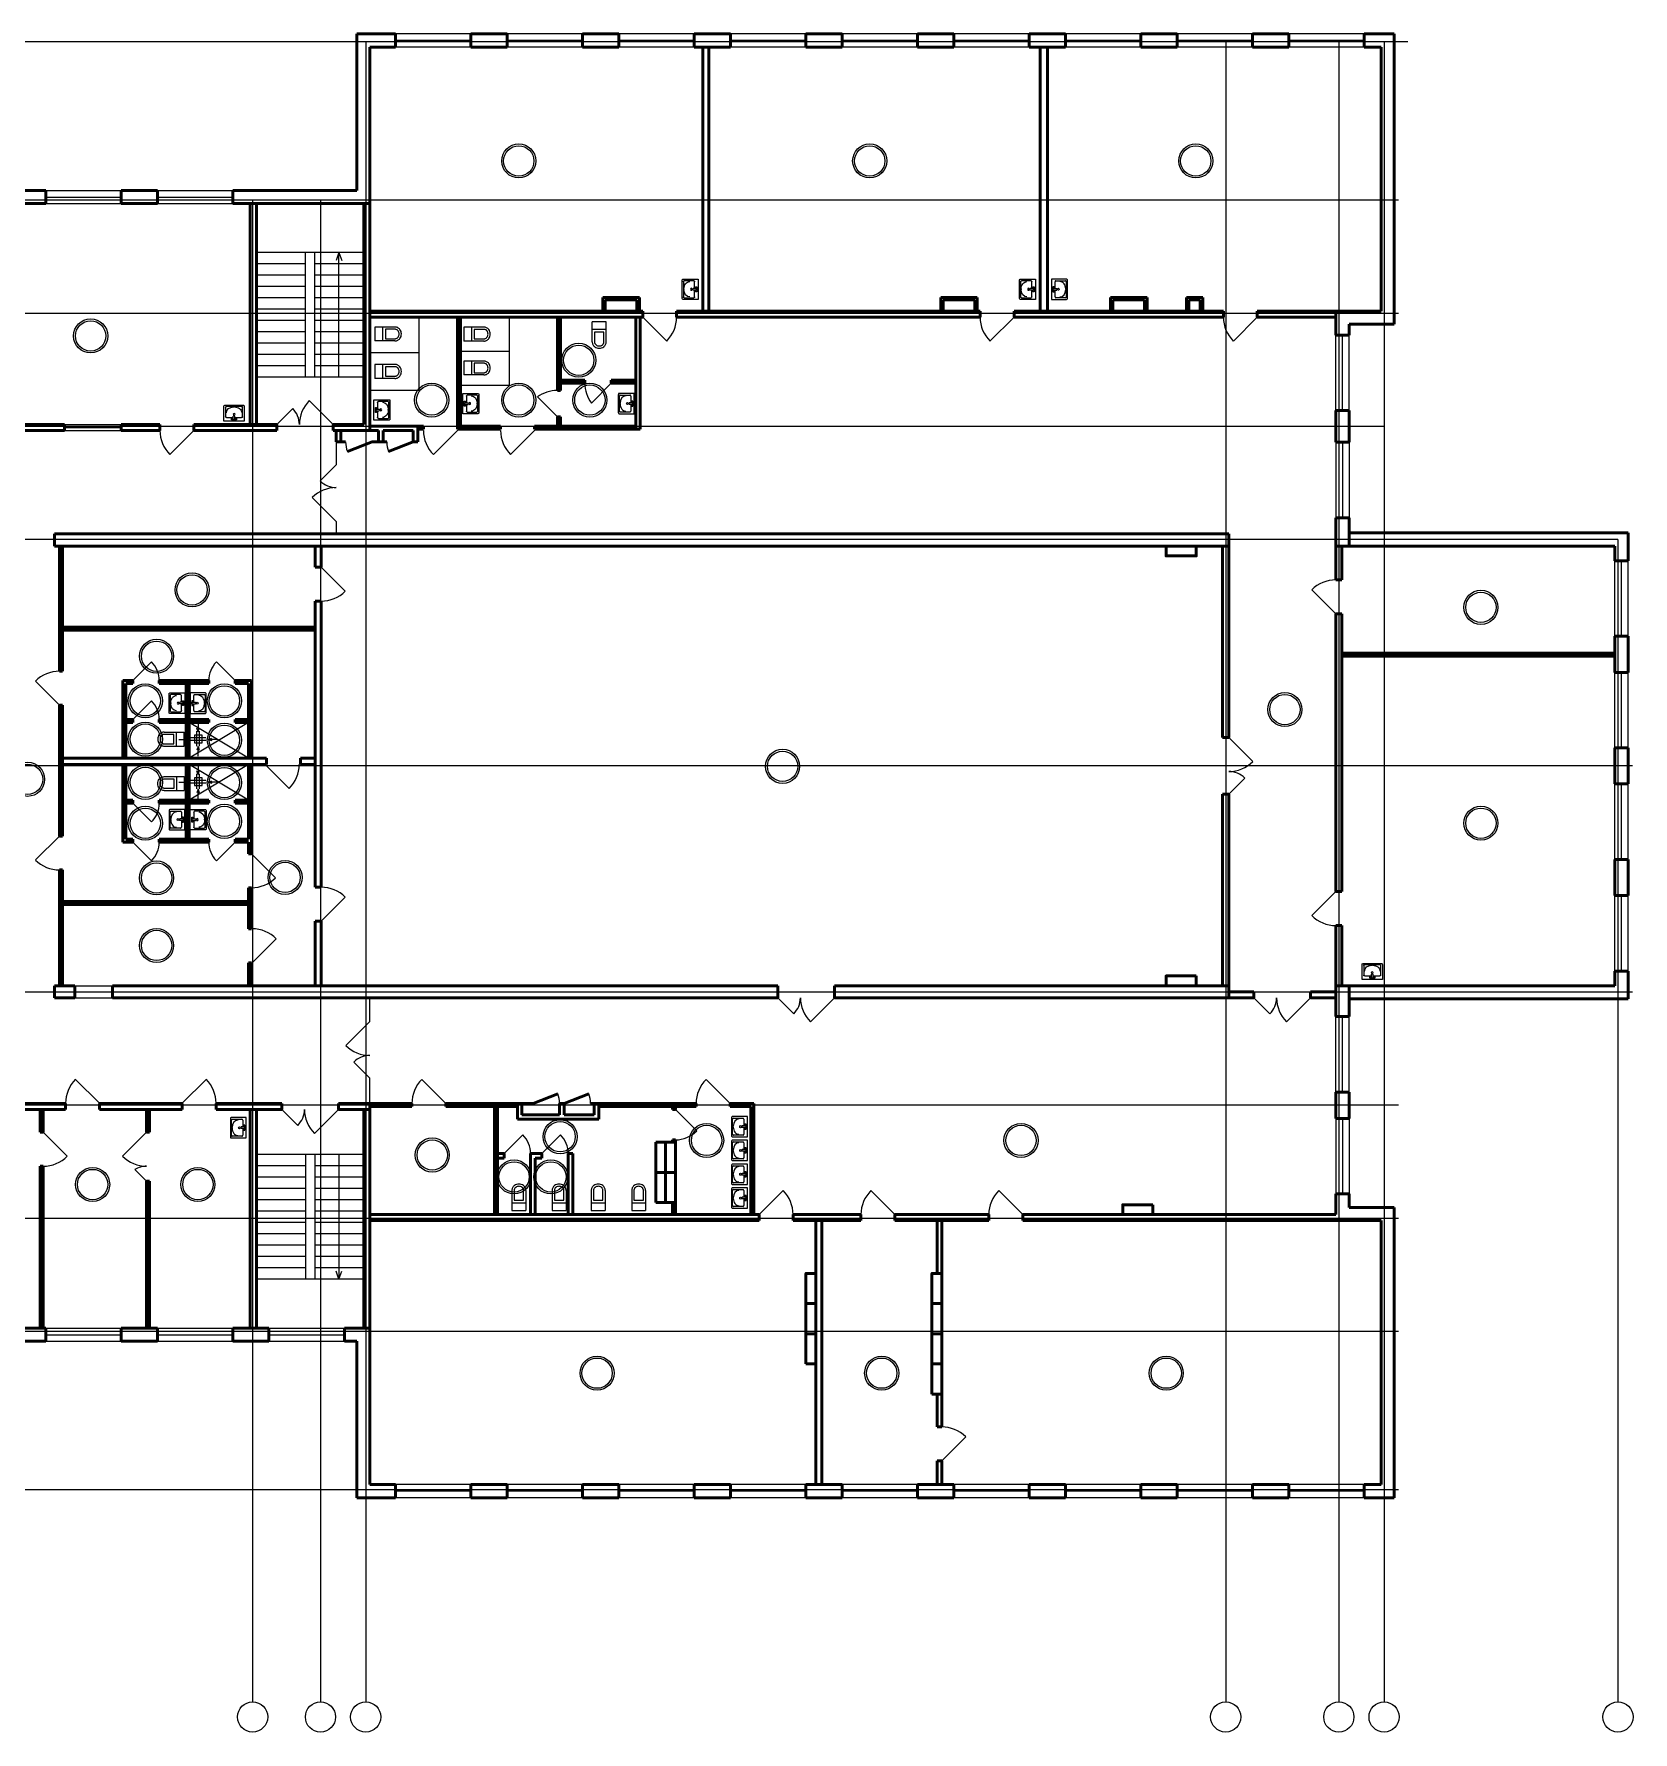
# Model space of a CAD drawing. Header units: metres. Extents: x 0 to 126, y 0 to 57.
# Drawn here: x 54.82 to 97.22, y 9.16 to 54.19 of the extents above; entities that cross this region are included whole.
import ezdxf

# ---------------------------------------------------------------- set-up
doc = ezdxf.new("R2010")
doc.units = ezdxf.units.M
doc.linetypes.add('ACAD_ISO04W100', pattern=[30, 24, -3, 0, -3])
for name, color, linetype in [('SANTEH', 7, 'Continuous'), ('Окна', 127, 'Continuous'), ('Оси', 30, 'Continuous'), ('Осн надпись', 7, 'Continuous'), ('размеры оси', 163, 'Continuous'), ('Сантехника', 7, 'Continuous')]:
    doc.layers.add(name, color=color, linetype=linetype)
doc.layers.add('Двери', color=250, linetype='Continuous', lineweight=5)
doc.layers.add('Стены', color=7, linetype='Continuous', lineweight=50)

# ---------------------------------------------------------------- blocks, each defined once
blk = doc.blocks.new('WC With Cistern_103')
at = {"layer": 'SANTEH', "linetype": 'Continuous'}
for p, q in [((0, 170), (0, 700)), ((370, 700), (0, 700)), ((370, 500), (0, 500)), ((370, 170), (370, 700)), ((60, 425), (60, 170)), ((310, 425), (60, 425)), ((310, 170), (310, 425))]:
    blk.add_line(p, q, dxfattribs=at)
for points in [[(0, 170), (1, 151), (4, 133), (10, 115), (17, 97), (27, 81), (38, 66), (51, 52), (65, 40)], [(60, 170), (61, 158), (63, 146), (66, 135), (71, 124), (77, 114), (84, 104), (92, 96), (101, 88)], [(65, 40), (92, 23), (122, 10), (153, 3), (185, 0), (217, 3), (248, 10), (278, 23), (305, 40)], [(101, 88), (120, 76), (141, 67), (163, 62), (185, 60), (207, 62), (229, 67), (250, 76), (269, 88)], [(269, 88), (278, 96), (286, 104), (293, 114), (299, 124), (304, 135), (307, 146), (309, 158), (310, 170)], [(305, 40), (319, 52), (332, 66), (343, 81), (353, 97), (360, 115), (366, 133), (369, 151), (370, 170)]]:
    blk.add_lwpolyline(points, dxfattribs=at)
blk = doc.blocks.new('Rac7')
at = {"color": 0}
for p, q in [((-39501, -24232), (-39501, -23830)), ((-39474, -23808), (-38988, -23808)), ((-39457, -23859), (-39457, -24115)), ((-39032, -23838), (-39430, -23838)), ((-39221, -23855), (-39241, -23855)), ((-39005, -24115), (-39005, -23859)), ((-39005, -23859), (-39005, -23859)), ((-38961, -23830), (-38961, -24232)), ((-38961, -24232), (-39501, -24232)), ((-39430, -24136), (-39253, -24136)), ((-39297, -24164), (-39253, -24164)), ((-39297, -24194), (-39297, -24164)), ((-39165, -24194), (-39297, -24194)), ((-39253, -24186), (-39253, -24094)), ((-39253, -24186), (-39209, -24186)), ((-39209, -24186), (-39209, -24094)), ((-39209, -24136), (-39032, -24136)), ((-39209, -24164), (-39165, -24164)), ((-39165, -24164), (-39165, -24194))]:
    blk.add_line(p, q, dxfattribs=at)
at = {"color": 0, "extrusion": (0, 0, -1)}
for centre, major_axis, start_param, end_param in [((-39474, -23830), (-27, 0), 0, 1.570796), ((-39430, -23859), (-27, 0), 0, 1.570796), ((-39241, -24007), (-194, 0), 0, 1.570796), ((-39221, -24007), (-194, 0), 1.570796, 3.141593), ((-39032, -23859), (-27, 0), 1.570796, 3.141593), ((-38988, -23830), (-27, 0), 1.570796, 3.141593), ((-39430, -24115), (-27, 0), -1.570796, 0), ((-39231, -24104), (-25.3, 0), 0.552816, 2.588777), ((-39032, -24115), (-27, 0), -3.141593, -1.570796)]:
    blk.add_ellipse(centre, major_axis=major_axis, ratio=0.785714, start_param=start_param, end_param=end_param, dxfattribs=at)
blk.add_ellipse((-39231, -24048), major_axis=(-27.9, 0), ratio=0.785714, dxfattribs=at)
blk = doc.blocks.new('*U22')
at = {"layer": 'размеры оси', "color": 7}
for p, q in [((-259, -5), (-361, 25)), ((-196, 42), (203, 42)), ((-39, -186), (-39, 212)), ((-6, 191), (-36, 293)), ((-6, 449), (-6, 191)), ((-6, 191), (24, 293)), ((31, -186), (31, 212)), ((259, -5), (361, 25)), ((-517, -5), (-259, -5)), ((-259, -5), (-361, -35)), ((-196, -29), (203, -29)), ((-6, -191), (-36, -293)), ((-6, -449), (-6, -191)), ((-6, -191), (24, -293)), ((517, -5), (259, -5)), ((259, -5), (361, -35))]:
    blk.add_line(p, q, dxfattribs=at)
blk.add_3dface([(-102, -94), (98, -94), (98, 106), (-102, 106)], dxfattribs=at)

msp = doc.modelspace()

# ---------------------------------------------------------------- linework, layer by layer
for p, q in [((63.567, 48.39), (60.717, 48.39)), ((62.017, 45.09), (62.017, 48.39)), ((62.267, 45.09), (62.267, 48.39)), ((62.907, 48.39), (62.83, 48.182)), ((62.907, 45.09), (62.907, 48.39)), ((62.907, 48.39), (62.985, 48.182)), ((62.017, 48.09), (60.717, 48.09)), ((62.017, 47.79), (60.717, 47.79)), ((63.567, 48.09), (62.267, 48.09)), ((63.567, 47.79), (62.267, 47.79)), ((62.017, 47.49), (60.717, 47.49)), ((63.567, 47.49), (62.267, 47.49)), ((62.017, 47.19), (60.717, 47.19)), ((62.017, 46.89), (60.717, 46.89)), ((63.567, 47.19), (62.267, 47.19)), ((63.567, 46.89), (62.267, 46.89)), ((62.017, 46.59), (60.717, 46.59)), ((63.567, 46.59), (62.267, 46.59)), ((62.017, 46.29), (60.717, 46.29)), ((62.017, 45.99), (60.717, 45.99)), ((63.567, 46.29), (62.267, 46.29)), ((63.567, 45.99), (62.267, 45.99)), ((62.017, 45.69), (60.717, 45.69)), ((63.567, 45.69), (62.267, 45.69)), ((62.017, 45.39), (60.717, 45.39)), ((63.567, 45.09), (60.717, 45.09)), ((63.567, 45.39), (62.267, 45.39)), ((55.632, 43.83), (57.132, 43.83)), ((55.632, 43.75), (57.132, 43.75)), ((55.632, 43.67), (57.132, 43.67)), ((60.507, 34.98), (58.933, 35.93)), ((60.507, 35.93), (58.933, 34.98)), ((60.507, 34.818), (58.933, 33.868)), ((60.507, 33.868), (58.933, 34.818)), ((55.902, 28.95), (56.902, 28.95)), ((96.737, 28.95), (89.337, 28.95)), ((55.902, 28.79), (56.902, 28.79)), ((55.902, 28.63), (56.902, 28.63)), ((68.757, 25.83), (68.877, 25.83)), ((63.567, 24.47), (60.717, 24.47)), ((62.017, 24.47), (62.017, 21.17)), ((62.267, 24.47), (62.267, 21.17)), ((62.907, 24.47), (62.907, 21.17)), ((62.017, 24.17), (60.717, 24.17)), ((62.017, 23.87), (60.717, 23.87)), ((63.567, 24.17), (62.267, 24.17)), ((63.567, 23.87), (62.267, 23.87)), ((62.017, 23.57), (60.717, 23.57)), ((63.567, 23.57), (62.267, 23.57)), ((62.017, 23.27), (60.717, 23.27)), ((62.017, 22.97), (60.717, 22.97)), ((63.567, 23.27), (62.267, 23.27)), ((63.567, 22.97), (62.267, 22.97)), ((62.017, 22.67), (60.717, 22.67)), ((63.567, 22.67), (62.267, 22.67)), ((62.017, 22.37), (60.717, 22.37)), ((62.017, 22.07), (60.717, 22.07)), ((63.567, 22.37), (62.267, 22.37)), ((63.567, 22.07), (62.267, 22.07)), ((62.017, 21.77), (60.717, 21.77)), ((63.567, 21.77), (62.267, 21.77)), ((62.017, 21.47), (60.717, 21.47)), ((63.567, 21.17), (60.717, 21.17)), ((63.567, 21.47), (62.267, 21.47)), ((62.907, 21.17), (62.83, 21.377)), ((62.907, 21.17), (62.985, 21.377))]:
    msp.add_line(p, q)
at = {"color": 7, "linetype": 'Continuous', "lineweight": 13}
for centre, radius in [((67.675, 50.822), 0.452), ((67.675, 50.822), 0.402), ((76.979, 50.822), 0.452), ((76.979, 50.822), 0.402), ((85.625, 50.822), 0.452), ((85.625, 50.822), 0.402), ((56.323, 46.182), 0.452), ((56.323, 46.182), 0.402), ((69.264, 45.536), 0.452), ((69.264, 45.536), 0.402), ((65.365, 44.481), 0.452), ((65.365, 44.481), 0.402), ((67.675, 44.481), 0.452), ((67.675, 44.481), 0.402), ((69.559, 44.481), 0.452), ((69.559, 44.481), 0.402), ((59.012, 39.446), 0.452), ((59.012, 39.446), 0.402), ((93.184, 38.985), 0.452), ((93.184, 38.985), 0.402), ((58.072, 37.688), 0.452), ((58.072, 37.688), 0.402), ((57.774, 36.505), 0.452), ((59.869, 36.504), 0.452), ((57.774, 36.505), 0.402), ((59.869, 36.504), 0.402), ((87.987, 36.273), 0.452), ((87.987, 36.273), 0.402), ((57.774, 35.489), 0.452), ((57.774, 35.489), 0.402), ((59.869, 35.461), 0.452), ((59.869, 35.461), 0.402), ((74.669, 34.768), 0.452), ((74.669, 34.768), 0.402), ((54.652, 34.424), 0.452), ((54.652, 34.424), 0.402), ((57.774, 34.343), 0.452), ((57.774, 34.343), 0.402), ((59.869, 34.337), 0.452), ((59.869, 34.337), 0.402), ((57.774, 33.258), 0.452), ((57.774, 33.258), 0.402), ((59.869, 33.309), 0.452), ((59.869, 33.309), 0.402), ((93.184, 33.26), 0.452), ((93.184, 33.26), 0.402), ((58.072, 31.809), 0.452), ((58.072, 31.809), 0.402), ((61.478, 31.822), 0.452), ((61.478, 31.822), 0.402), ((58.072, 30.017), 0.452), ((58.072, 30.017), 0.402), ((68.771, 24.946), 0.452), ((68.771, 24.946), 0.402), ((72.655, 24.847), 0.452), ((72.655, 24.847), 0.402), ((80.991, 24.847), 0.452), ((80.991, 24.847), 0.402), ((65.381, 24.46), 0.452), ((65.381, 24.46), 0.402), ((67.55, 23.88), 0.452), ((68.525, 23.88), 0.452), ((56.376, 23.678), 0.452), ((56.376, 23.678), 0.402), ((59.166, 23.678), 0.452), ((59.166, 23.678), 0.402), ((67.55, 23.88), 0.402), ((68.525, 23.88), 0.402), ((69.751, 18.675), 0.452), ((69.751, 18.675), 0.402), ((77.297, 18.675), 0.452), ((77.297, 18.675), 0.402), ((84.841, 18.675), 0.452), ((84.841, 18.675), 0.402)]:
    msp.add_circle(centre, radius, dxfattribs=at)
at = {"layer": 'SANTEH'}
for p, q in [((65.027, 46.68), (65.027, 44.735)), ((67.427, 44.88), (67.427, 46.68)), ((65.027, 45.733), (63.75, 45.733)), ((66.127, 45.78), (67.427, 45.78)), ((65.027, 44.735), (63.75, 44.735)), ((66.127, 44.88), (67.427, 44.88))]:
    msp.add_line(p, q, dxfattribs=at)
for centre, start, end in [((63.784, 43.37), 180, 201.0579), ((64.877, 43.37), 180, 201.0579), ((68.057, 25.83), 0, 21.0579), ((68.877, 25.83), 0, 21.0579)]:
    msp.add_arc(centre, 0.7, start, end, dxfattribs=at)
at = {"layer": 'Двери'}
for p, q in [((70.96, 46.68), (71.597, 46.043)), ((80.805, 46.68), (80.168, 46.043)), ((87.256, 46.68), (86.62, 46.043)), ((70.127, 44.93), (69.599, 44.401)), ((61.257, 43.83), (61.682, 44.254)), ((62.757, 43.83), (62.121, 44.466)), ((68.697, 44.035), (68.169, 44.563)), ((59.062, 43.67), (58.425, 43.033)), ((62.837, 43.37), (62.837, 42.76)), ((66.047, 43.67), (65.411, 43.033)), ((68.094, 43.67), (67.458, 43.033)), ((62.837, 42.76), (62.413, 42.335)), ((62.837, 41.26), (62.201, 41.896)), ((62.837, 41.26), (62.837, 40.94)), ((62.437, 40.05), (63.074, 39.414)), ((89.337, 38.811), (88.701, 39.448)), ((57.443, 37.041), (57.938, 37.536)), ((60.153, 37.04), (59.658, 37.535)), ((55.497, 36.39), (54.861, 37.027)), ((57.443, 36.011), (57.938, 36.506)), ((86.497, 35.53), (87.134, 34.893)), ((60.953, 34.82), (61.589, 34.183)), ((86.497, 34.03), (86.922, 34.454)), ((57.443, 33.788), (57.938, 33.293)), ((55.497, 32.92), (54.861, 32.284)), ((57.443, 32.758), (57.938, 32.263)), ((60.153, 32.76), (59.658, 32.265)), ((60.587, 32.449), (61.224, 31.812)), ((62.437, 30.66), (63.074, 31.297)), ((89.337, 31.445), (88.701, 30.809)), ((60.607, 29.56), (61.244, 30.197)), ((63.727, 28), (63.727, 28.63)), ((74.542, 28.63), (74.966, 28.205)), ((76.042, 28.63), (75.405, 27.993)), ((87.167, 28.63), (87.592, 28.205)), ((88.667, 28.63), (88.031, 27.993)), ((63.727, 28), (63.091, 27.363)), ((63.727, 26.5), (63.303, 26.924)), ((56.559, 25.831), (55.923, 26.467)), ((58.75, 25.831), (59.386, 26.467)), ((63.727, 25.83), (63.727, 26.5)), ((65.742, 25.83), (65.106, 26.466)), ((73.277, 25.83), (72.641, 26.466)), ((61.392, 25.67), (61.817, 25.245)), ((62.892, 25.67), (62.256, 25.033)), ((71.826, 25.663), (72.392, 25.098)), ((55.067, 25.064), (55.704, 24.428)), ((57.807, 25.064), (57.171, 24.428)), ((67.287, 24.5), (67.782, 24.995)), ((68.287, 24.5), (68.782, 24.995)), ((57.807, 23.764), (57.495, 24.076)), ((74.048, 22.88), (74.685, 23.516)), ((77.648, 22.88), (77.012, 23.516)), ((81.037, 22.88), (80.401, 23.516)), ((78.887, 16.349), (79.524, 16.986))]:
    msp.add_line(p, q, dxfattribs=at)
for centre, radius, start, end in [((70.96, 46.68), 0.9, 315, 0), ((80.805, 46.68), 0.9, 180, 225), ((87.256, 46.68), 0.9, 180, 225), ((68.697, 43.835), 0.9, 90, 125.9594), ((70.327, 44.93), 0.9, 180, 215.9594), ((61.257, 43.83), 0.6, 0, 45), ((62.757, 43.83), 0.9, 135, 180), ((59.062, 43.67), 0.9, 180, 225), ((66.047, 43.67), 0.9, 180, 225), ((68.094, 43.67), 0.9, 180, 225), ((62.837, 42.76), 0.6, 225, 270), ((62.837, 41.26), 0.9, 90, 135), ((89.337, 38.811), 0.9, 90, 135), ((62.437, 40.05), 0.9, 270, 315), ((57.443, 37.041), 0.7, 0, 45), ((60.153, 37.04), 0.7, 135, 180), ((55.497, 36.39), 0.9, 90, 135), ((57.443, 36.011), 0.7, 0, 45), ((60.953, 34.82), 0.9, 315, 0), ((86.497, 35.53), 0.9, 270, 315), ((86.497, 34.03), 0.6, 45, 90), ((57.443, 33.788), 0.7, 315, 0), ((57.443, 32.758), 0.7, 315, 0), ((60.153, 32.76), 0.7, 180, 225), ((55.497, 32.92), 0.9, 225, 270), ((60.587, 32.449), 0.9, 270, 315), ((62.437, 30.66), 0.9, 45, 90), ((89.337, 31.445), 0.9, 225, 270), ((60.607, 29.56), 0.9, 45, 90), ((74.542, 28.63), 0.6, 315, 0), ((76.042, 28.63), 0.9, 180, 225), ((87.167, 28.63), 0.6, 315, 0), ((88.667, 28.63), 0.9, 180, 225), ((63.727, 28), 0.9, 225, 270), ((63.727, 26.5), 0.6, 90, 135), ((56.559, 25.831), 0.9, 135, 180), ((58.75, 25.831), 0.9, 0, 45), ((65.742, 25.83), 0.9, 135, 180), ((73.277, 25.83), 0.9, 135, 180), ((61.392, 25.67), 0.6, 315, 0), ((62.892, 25.67), 0.9, 180, 225), ((67.287, 24.5), 0.7, 0, 45), ((68.287, 24.5), 0.7, 0, 45), ((71.826, 25.663), 0.8, 270, 315), ((55.067, 25.064), 0.9, 270, 315), ((57.807, 25.064), 0.9, 225, 270), ((57.807, 23.564), 0.6, 90, 121.367), ((74.048, 22.88), 0.9, 0, 45), ((77.648, 22.88), 0.9, 135, 180), ((81.037, 22.88), 0.9, 135, 180), ((78.887, 16.349), 0.9, 45, 90)]:
    msp.add_arc(centre, radius, start, end, dxfattribs=at)
at = {"layer": 'Окна'}
for p, q in [((66.407, 54.19), (64.407, 54.19)), ((69.367, 54.19), (67.367, 54.19)), ((72.327, 54.19), (70.327, 54.19)), ((75.287, 54.19), (73.287, 54.19)), ((78.247, 54.19), (76.247, 54.19)), ((81.207, 54.19), (79.207, 54.19)), ((84.167, 54.19), (82.167, 54.19)), ((87.127, 54.19), (85.127, 54.19)), ((90.087, 54.19), (88.087, 54.19)), ((66.407, 54.015), (64.407, 54.015)), ((66.407, 53.84), (64.407, 53.84)), ((69.367, 54.015), (67.367, 54.015)), ((69.367, 53.84), (67.367, 53.84)), ((72.327, 54.015), (70.327, 54.015)), ((72.327, 53.84), (70.327, 53.84)), ((75.287, 54.015), (73.287, 54.015)), ((75.287, 53.84), (73.287, 53.84)), ((78.247, 54.015), (76.247, 54.015)), ((78.247, 53.84), (76.247, 53.84)), ((81.207, 54.015), (79.207, 54.015)), ((81.207, 53.84), (79.207, 53.84)), ((84.167, 54.015), (82.167, 54.015)), ((84.167, 53.84), (82.167, 53.84)), ((87.127, 54.015), (85.127, 54.015)), ((87.127, 53.84), (85.127, 53.84)), ((90.087, 54.015), (88.087, 54.015)), ((90.087, 53.84), (88.087, 53.84)), ((55.132, 50.04), (57.132, 50.04)), ((58.092, 50.04), (60.092, 50.04)), ((55.132, 49.865), (57.132, 49.865)), ((55.132, 49.69), (57.132, 49.69)), ((58.092, 49.865), (60.092, 49.865)), ((58.092, 49.69), (60.092, 49.69)), ((89.337, 44.2), (89.337, 46.2)), ((89.512, 44.2), (89.512, 46.2)), ((89.687, 44.2), (89.687, 46.2)), ((89.337, 44.09), (89.337, 44.2)), ((89.687, 44.09), (89.687, 44.2)), ((55.132, 43.83), (55.632, 43.83)), ((89.337, 43.36), (89.337, 41.36)), ((89.512, 43.36), (89.512, 41.36)), ((89.687, 43.36), (89.687, 41.36)), ((96.737, 38.22), (96.737, 40.22)), ((96.912, 38.22), (96.912, 40.22)), ((97.087, 38.22), (97.087, 40.22)), ((96.737, 35.26), (96.737, 37.26)), ((96.912, 35.26), (96.912, 37.26)), ((97.087, 35.26), (97.087, 37.26)), ((96.737, 32.3), (96.737, 34.3)), ((96.912, 32.3), (96.912, 34.3)), ((97.087, 32.3), (97.087, 34.3)), ((96.737, 29.34), (96.737, 31.34)), ((96.912, 29.34), (96.912, 31.34)), ((97.087, 29.34), (97.087, 31.34)), ((89.337, 26.13), (89.337, 28.13)), ((89.512, 26.13), (89.512, 28.13)), ((89.687, 26.13), (89.687, 28.13)), ((89.337, 25.43), (89.337, 23.43)), ((89.512, 25.43), (89.512, 23.43)), ((89.687, 25.43), (89.687, 23.43)), ((55.132, 19.87), (57.132, 19.87)), ((58.092, 19.87), (60.092, 19.87)), ((61.052, 19.87), (63.052, 19.87)), ((55.132, 19.695), (57.132, 19.695)), ((55.132, 19.52), (57.132, 19.52)), ((58.092, 19.695), (60.092, 19.695)), ((58.092, 19.52), (60.092, 19.52)), ((61.052, 19.695), (63.052, 19.695)), ((61.052, 19.52), (63.052, 19.52)), ((66.407, 15.72), (64.407, 15.72)), ((66.407, 15.545), (64.407, 15.545)), ((66.407, 15.37), (64.407, 15.37)), ((69.367, 15.72), (67.367, 15.72)), ((69.367, 15.545), (67.367, 15.545)), ((69.367, 15.37), (67.367, 15.37)), ((72.327, 15.72), (70.327, 15.72)), ((72.327, 15.545), (70.327, 15.545)), ((72.327, 15.37), (70.327, 15.37)), ((75.287, 15.72), (73.287, 15.72)), ((75.287, 15.545), (73.287, 15.545)), ((75.287, 15.37), (73.287, 15.37)), ((78.247, 15.72), (76.247, 15.72)), ((78.247, 15.545), (76.247, 15.545)), ((78.247, 15.37), (76.247, 15.37)), ((81.207, 15.72), (79.207, 15.72)), ((81.207, 15.545), (79.207, 15.545)), ((81.207, 15.37), (79.207, 15.37)), ((84.167, 15.72), (82.167, 15.72)), ((84.167, 15.545), (82.167, 15.545)), ((84.167, 15.37), (82.167, 15.37)), ((87.127, 15.72), (85.127, 15.72)), ((87.127, 15.545), (85.127, 15.545)), ((87.127, 15.37), (85.127, 15.37)), ((90.087, 15.72), (88.087, 15.72)), ((90.087, 15.545), (88.087, 15.545)), ((90.087, 15.37), (88.087, 15.37))]:
    msp.add_line(p, q, dxfattribs=at)
at = {"layer": 'Оси', "linetype": 'ACAD_ISO04W100', "ltscale": 40}
for p, q in [((91.248, 53.98), (6.268, 53.98)), ((63.617, 53.98), (63.617, 9.958)), ((86.417, 53.98), (86.417, 9.958)), ((89.417, 53.98), (89.417, 9.958)), ((90.617, 53.98), (90.617, 9.958)), ((91.003, 49.78), (6.268, 49.78)), ((60.617, 49.78), (60.617, 9.958)), ((62.417, 49.78), (62.417, 9.958)), ((91.003, 46.78), (6.268, 46.78)), ((90.617, 43.78), (6.268, 43.78)), ((96.817, 40.78), (6.268, 40.78)), ((96.817, 40.78), (96.817, 9.958)), ((97.202, 34.78), (6.268, 34.78)), ((97.202, 28.78), (6.268, 28.78)), ((91.003, 25.78), (6.268, 25.78)), ((91.003, 22.78), (6.268, 22.78)), ((91.003, 19.78), (6.268, 19.78)), ((91.003, 15.58), (6.268, 15.58))]:
    msp.add_line(p, q, dxfattribs=at)
at = {"layer": 'Осн надпись', "ltscale": 40}
for centre in [(60.617, 9.558), (62.417, 9.558), (63.617, 9.558), (86.417, 9.558), (89.417, 9.558), (90.617, 9.558), (96.817, 9.558)]:
    msp.add_circle(centre, 0.4, dxfattribs=at)
at = {"layer": 'Стены'}
for p, q in [((63.377, 54.19), (63.377, 50.04)), ((64.407, 54.19), (63.377, 54.19)), ((64.407, 53.84), (64.407, 54.19)), ((67.367, 54.19), (66.407, 54.19)), ((66.407, 53.84), (66.407, 54.19)), ((67.367, 53.84), (67.367, 54.19)), ((70.327, 54.19), (69.367, 54.19)), ((69.367, 53.84), (69.367, 54.19)), ((70.327, 53.84), (70.327, 54.19)), ((73.287, 54.19), (72.327, 54.19)), ((72.327, 53.84), (72.327, 54.19)), ((73.287, 53.84), (73.287, 54.19)), ((76.247, 54.19), (75.287, 54.19)), ((75.287, 53.84), (75.287, 54.19)), ((76.247, 53.84), (76.247, 54.19)), ((79.207, 54.19), (78.247, 54.19)), ((78.247, 53.84), (78.247, 54.19)), ((79.207, 53.84), (79.207, 54.19)), ((82.167, 54.19), (81.207, 54.19)), ((81.207, 53.84), (81.207, 54.19)), ((82.167, 53.84), (82.167, 54.19)), ((85.127, 54.19), (84.167, 54.19)), ((84.167, 53.84), (84.167, 54.19)), ((85.127, 53.84), (85.127, 54.19)), ((88.087, 54.19), (87.127, 54.19)), ((87.127, 53.84), (87.127, 54.19)), ((88.087, 53.84), (88.087, 54.19)), ((90.887, 54.19), (90.087, 54.19)), ((90.087, 53.84), (90.087, 54.19)), ((90.887, 54.19), (90.887, 46.49)), ((63.727, 53.84), (63.727, 49.69)), ((64.407, 53.84), (63.727, 53.84)), ((67.367, 53.84), (66.407, 53.84)), ((70.327, 53.84), (69.367, 53.84)), ((73.287, 53.84), (72.327, 53.84)), ((72.557, 53.84), (72.557, 46.84)), ((72.717, 53.84), (72.717, 46.84)), ((76.247, 53.84), (75.287, 53.84)), ((79.207, 53.84), (78.247, 53.84)), ((82.167, 53.84), (81.207, 53.84)), ((81.497, 53.84), (81.497, 46.84)), ((81.697, 53.84), (81.697, 46.84)), ((85.127, 53.84), (84.167, 53.84)), ((88.087, 53.84), (87.127, 53.84)), ((90.537, 53.84), (90.087, 53.84)), ((90.537, 53.84), (90.537, 46.84)), ((55.132, 50.04), (54.172, 50.04)), ((55.132, 50.04), (55.132, 49.69)), ((58.092, 50.04), (57.132, 50.04)), ((57.132, 50.04), (57.132, 49.69)), ((58.092, 50.04), (58.092, 49.69)), ((63.377, 50.04), (60.092, 50.04)), ((60.092, 50.04), (60.092, 49.69)), ((55.132, 49.69), (54.172, 49.69)), ((58.092, 49.69), (57.132, 49.69)), ((63.727, 49.69), (60.092, 49.69)), ((60.557, 43.83), (60.557, 49.69)), ((60.717, 43.83), (60.717, 49.69)), ((63.567, 43.83), (63.567, 49.69)), ((63.727, 43.67), (63.727, 49.69)), ((63.727, 46.84), (70.96, 46.84)), ((69.902, 47.205), (69.902, 46.84)), ((69.902, 47.205), (70.872, 47.205)), ((69.967, 47.14), (69.967, 46.84)), ((69.967, 47.14), (70.807, 47.14)), ((70.807, 47.14), (70.807, 46.84)), ((70.872, 47.205), (70.872, 46.84)), ((70.96, 46.84), (70.96, 46.68)), ((71.86, 46.84), (79.905, 46.84)), ((71.86, 46.84), (71.86, 46.68)), ((78.862, 47.205), (78.862, 46.84)), ((78.862, 47.205), (79.832, 47.205)), ((78.927, 47.14), (79.767, 47.14)), ((78.927, 47.14), (78.927, 46.84)), ((79.767, 47.14), (79.767, 46.84)), ((79.832, 47.205), (79.832, 46.84)), ((79.905, 46.84), (79.905, 46.68)), ((80.805, 46.84), (86.356, 46.84)), ((80.805, 46.84), (80.805, 46.68)), ((83.362, 47.205), (83.362, 46.84)), ((83.362, 47.205), (84.332, 47.205)), ((83.427, 47.14), (83.427, 46.84)), ((83.427, 47.14), (84.267, 47.14)), ((84.267, 47.14), (84.267, 46.84)), ((84.332, 47.205), (84.332, 46.84)), ((85.377, 47.205), (85.377, 46.84)), ((85.377, 47.205), (85.807, 47.205)), ((85.442, 47.14), (85.442, 46.84)), ((85.442, 47.14), (85.742, 47.14)), ((85.742, 47.14), (85.742, 46.84)), ((85.807, 47.205), (85.807, 46.84)), ((86.356, 46.84), (86.356, 46.68)), ((87.256, 46.84), (90.537, 46.84)), ((87.256, 46.84), (87.256, 46.68)), ((89.337, 46.2), (89.337, 46.84)), ((63.727, 46.68), (70.96, 46.68)), ((66.047, 43.79), (66.047, 46.68)), ((66.127, 43.79), (66.127, 46.68)), ((68.697, 44.735), (68.697, 46.68)), ((68.777, 44.735), (68.777, 46.68)), ((70.777, 43.71), (70.777, 46.68)), ((70.897, 43.71), (70.897, 46.68)), ((71.86, 46.68), (79.905, 46.68)), ((80.805, 46.68), (86.356, 46.68)), ((87.256, 46.68), (89.337, 46.68)), ((90.887, 46.49), (89.687, 46.49)), ((89.687, 46.2), (89.687, 46.49)), ((89.337, 46.2), (89.687, 46.2)), ((68.697, 44.735), (68.777, 44.735)), ((68.777, 45.01), (69.427, 45.01)), ((68.777, 44.93), (69.427, 44.93)), ((69.427, 45.01), (69.427, 44.93)), ((70.127, 45.01), (70.777, 45.01)), ((70.127, 45.01), (70.127, 44.93)), ((70.127, 44.93), (70.777, 44.93)), ((89.337, 43.36), (89.337, 44.2)), ((89.337, 44.2), (89.687, 44.2)), ((89.687, 43.36), (89.687, 44.2)), ((55.632, 43.83), (54.513, 43.83)), ((55.632, 43.83), (55.632, 43.67)), ((58.162, 43.83), (57.132, 43.83)), ((57.132, 43.83), (57.132, 43.67)), ((58.162, 43.83), (58.162, 43.67)), ((61.257, 43.83), (59.062, 43.83)), ((59.062, 43.83), (59.062, 43.67)), ((61.257, 43.83), (61.257, 43.67)), ((63.567, 43.83), (62.757, 43.83)), ((62.757, 43.83), (62.757, 43.67)), ((63.727, 43.79), (64.997, 43.79)), ((64.997, 43.79), (65.147, 43.79)), ((64.997, 43.79), (64.997, 43.37)), ((64.997, 43.71), (65.147, 43.71)), ((65.147, 43.79), (65.147, 43.71)), ((66.047, 43.79), (67.194, 43.79)), ((66.047, 43.79), (66.047, 43.71)), ((66.047, 43.71), (67.194, 43.71)), ((67.194, 43.79), (67.194, 43.71)), ((68.094, 43.79), (70.777, 43.79)), ((68.094, 43.79), (68.094, 43.71)), ((68.094, 43.71), (70.897, 43.71)), ((68.697, 43.79), (68.697, 44.035)), ((68.697, 44.035), (68.777, 44.035)), ((68.777, 43.79), (68.777, 44.035)), ((55.632, 43.67), (54.513, 43.67)), ((58.162, 43.67), (57.132, 43.67)), ((61.257, 43.67), (59.062, 43.67)), ((63.727, 43.67), (62.757, 43.67)), ((62.837, 43.67), (62.837, 43.37)), ((63.084, 43.37), (62.837, 43.37)), ((62.957, 43.67), (62.957, 43.37)), ((63.784, 43.37), (63.131, 43.118)), ((63.727, 43.67), (63.957, 43.67)), ((64.177, 43.37), (63.784, 43.37)), ((63.957, 43.67), (63.957, 43.37)), ((64.077, 43.67), (64.077, 43.37)), ((64.077, 43.67), (64.877, 43.67)), ((64.877, 43.37), (64.224, 43.118)), ((64.877, 43.67), (64.877, 43.37)), ((64.997, 43.37), (64.877, 43.37)), ((89.337, 43.36), (89.687, 43.36)), ((89.337, 39.711), (89.337, 41.36)), ((89.337, 41.36), (89.687, 41.36)), ((89.687, 40.61), (89.687, 41.36)), ((55.367, 40.93), (86.497, 40.93)), ((55.367, 40.61), (55.367, 40.93)), ((55.367, 40.61), (86.497, 40.61)), ((55.497, 37.29), (55.497, 40.61)), ((55.577, 37.29), (55.577, 40.61)), ((62.277, 40.05), (62.277, 40.61)), ((62.437, 40.05), (62.437, 40.61)), ((86.337, 35.53), (86.337, 40.61)), ((86.497, 35.53), (86.497, 40.93)), ((96.737, 40.61), (89.337, 40.61)), ((89.497, 39.711), (89.497, 40.61)), ((97.087, 40.96), (89.687, 40.96)), ((89.687, 40.61), (96.737, 40.61)), ((96.737, 40.22), (96.737, 40.61)), ((97.087, 40.22), (97.087, 40.96)), ((97.087, 40.22), (96.737, 40.22)), ((62.277, 40.05), (62.437, 40.05)), ((89.337, 39.711), (89.497, 39.711)), ((62.277, 31.56), (62.277, 39.15)), ((62.277, 39.15), (62.437, 39.15)), ((62.437, 31.56), (62.437, 39.15)), ((89.337, 31.445), (89.337, 38.811)), ((89.337, 38.811), (89.497, 38.811)), ((89.497, 31.445), (89.497, 38.811)), ((55.577, 38.46), (62.277, 38.46)), ((55.577, 38.38), (62.277, 38.38)), ((96.737, 37.26), (96.737, 38.22)), ((97.087, 38.22), (96.737, 38.22)), ((97.087, 37.26), (97.087, 38.22)), ((96.737, 37.77), (89.497, 37.77)), ((96.737, 37.69), (89.497, 37.69)), ((55.497, 37.29), (55.577, 37.29)), ((57.443, 37.04), (57.177, 37.04)), ((57.177, 37.04), (57.177, 34.98)), ((57.443, 36.96), (57.257, 36.96)), ((57.257, 36.96), (57.257, 34.98)), ((57.443, 36.96), (57.443, 37.04)), ((59.453, 37.04), (58.143, 37.04)), ((58.143, 36.96), (58.143, 37.04)), ((59.453, 36.96), (58.143, 36.96)), ((58.853, 36.96), (58.853, 36.01)), ((58.933, 36.96), (58.933, 36.01)), ((59.453, 36.96), (59.453, 37.04)), ((60.587, 37.04), (60.153, 37.04)), ((60.153, 36.96), (60.153, 37.04)), ((60.507, 36.96), (60.153, 36.96)), ((60.507, 36.96), (60.507, 34.98)), ((60.587, 37.04), (60.587, 34.98)), ((97.087, 37.26), (96.737, 37.26)), ((55.497, 32.92), (55.497, 36.39)), ((55.497, 36.39), (55.577, 36.39)), ((55.577, 32.92), (55.577, 36.39)), ((57.257, 36.01), (57.443, 36.01)), ((57.257, 35.93), (57.443, 35.93)), ((57.443, 35.93), (57.443, 36.01)), ((58.143, 36.01), (59.453, 36.01)), ((58.143, 35.93), (58.143, 36.01)), ((58.143, 35.93), (59.453, 35.93)), ((58.853, 35.93), (58.853, 34.98)), ((58.933, 35.93), (58.933, 34.98)), ((59.453, 35.93), (59.453, 36.01)), ((60.153, 36.01), (60.507, 36.01)), ((60.153, 35.93), (60.153, 36.01)), ((60.153, 35.93), (60.507, 35.93)), ((86.337, 35.53), (86.497, 35.53)), ((96.737, 34.3), (96.737, 35.26)), ((97.087, 35.26), (96.737, 35.26)), ((97.087, 34.3), (97.087, 35.26)), ((55.577, 34.98), (60.983, 34.98)), ((55.577, 34.82), (60.983, 34.82)), ((57.177, 32.758), (57.177, 34.818)), ((57.257, 32.838), (57.257, 34.818)), ((58.853, 33.868), (58.853, 34.818)), ((58.933, 33.868), (58.933, 34.818)), ((60.507, 32.838), (60.507, 34.818)), ((60.587, 32.449), (60.587, 34.818)), ((60.983, 34.98), (60.983, 34.82)), ((61.883, 34.98), (62.277, 34.98)), ((62.277, 34.98), (61.883, 34.98)), ((61.883, 34.98), (61.883, 34.82)), ((61.883, 34.82), (62.277, 34.82)), ((62.277, 34.82), (61.883, 34.82)), ((97.087, 34.3), (96.737, 34.3)), ((57.257, 33.868), (57.443, 33.868)), ((57.257, 33.788), (57.443, 33.788)), ((57.443, 33.868), (57.443, 33.788)), ((58.143, 33.868), (59.453, 33.868)), ((58.143, 33.868), (58.143, 33.788)), ((58.143, 33.788), (59.453, 33.788)), ((58.853, 32.838), (58.853, 33.788)), ((58.933, 32.838), (58.933, 33.788)), ((59.453, 33.868), (59.453, 33.788)), ((60.153, 33.868), (60.507, 33.868)), ((60.153, 33.868), (60.153, 33.788)), ((60.153, 33.788), (60.507, 33.788)), ((86.337, 28.95), (86.337, 34.03)), ((86.337, 34.03), (86.497, 34.03)), ((86.497, 28.63), (86.497, 34.03)), ((55.577, 32.92), (55.497, 32.92)), ((57.443, 32.758), (57.177, 32.758)), ((57.443, 32.838), (57.257, 32.838)), ((57.443, 32.838), (57.443, 32.758)), ((59.453, 32.838), (58.143, 32.838)), ((58.143, 32.838), (58.143, 32.758)), ((59.453, 32.758), (58.143, 32.758)), ((59.453, 32.838), (59.453, 32.758)), ((60.507, 32.838), (60.153, 32.838)), ((60.153, 32.838), (60.153, 32.758)), ((60.507, 32.758), (60.153, 32.758)), ((60.507, 32.449), (60.507, 32.758)), ((60.587, 32.449), (60.507, 32.449)), ((55.497, 28.95), (55.497, 32.02)), ((55.577, 32.02), (55.497, 32.02)), ((55.577, 28.95), (55.577, 32.02)), ((96.737, 31.34), (96.737, 32.3)), ((97.087, 32.3), (96.737, 32.3)), ((97.087, 31.34), (97.087, 32.3)), ((60.507, 30.46), (60.507, 31.549)), ((60.587, 31.549), (60.507, 31.549)), ((60.587, 30.46), (60.587, 31.549)), ((62.277, 31.56), (62.437, 31.56)), ((55.577, 31.18), (60.507, 31.18)), ((55.577, 31.1), (60.507, 31.1)), ((89.337, 31.445), (89.497, 31.445)), ((97.087, 31.34), (96.737, 31.34)), ((62.277, 28.95), (62.277, 30.66)), ((62.277, 30.66), (62.437, 30.66)), ((62.437, 28.95), (62.437, 30.66)), ((60.507, 30.46), (60.587, 30.46)), ((89.337, 28.63), (89.337, 30.545)), ((89.337, 30.545), (89.497, 30.545)), ((89.497, 28.95), (89.497, 30.545)), ((60.507, 28.95), (60.507, 29.56)), ((60.507, 29.56), (60.587, 29.56)), ((60.587, 28.95), (60.587, 29.56)), ((96.737, 28.95), (96.737, 29.34)), ((97.087, 29.34), (96.737, 29.34)), ((97.087, 28.6), (97.087, 29.34)), ((55.367, 28.95), (55.902, 28.95)), ((55.367, 28.63), (55.367, 28.95)), ((55.902, 28.63), (55.902, 28.95)), ((56.902, 28.95), (74.542, 28.95)), ((56.902, 28.63), (56.902, 28.95)), ((74.542, 28.95), (74.542, 28.63)), ((76.042, 28.95), (86.497, 28.95)), ((76.042, 28.95), (76.042, 28.63)), ((89.337, 28.95), (96.737, 28.95)), ((89.687, 28.6), (89.687, 28.95)), ((55.367, 28.63), (55.902, 28.63)), ((56.902, 28.63), (74.542, 28.63)), ((76.042, 28.63), (87.167, 28.63)), ((86.497, 28.79), (87.167, 28.79)), ((87.167, 28.79), (87.167, 28.63)), ((88.667, 28.79), (89.337, 28.79)), ((88.667, 28.79), (88.667, 28.63)), ((88.667, 28.63), (89.337, 28.63)), ((89.337, 28.13), (89.337, 28.63)), ((89.687, 28.13), (89.687, 28.6)), ((97.087, 28.6), (89.687, 28.6)), ((89.337, 28.13), (89.687, 28.13)), ((89.337, 25.43), (89.337, 26.13)), ((89.337, 26.13), (89.687, 26.13)), ((89.687, 25.43), (89.687, 26.13)), ((50.726, 25.83), (55.659, 25.83)), ((50.726, 25.67), (55.659, 25.67)), ((54.987, 25.67), (54.987, 25.064)), ((55.067, 25.67), (55.067, 25.064)), ((55.659, 25.67), (55.659, 25.83)), ((56.559, 25.83), (58.75, 25.83)), ((56.559, 25.67), (56.559, 25.83)), ((56.559, 25.67), (58.75, 25.67)), ((57.807, 25.67), (57.807, 25.064)), ((57.887, 25.67), (57.887, 25.064)), ((58.75, 25.67), (58.75, 25.83)), ((59.65, 25.83), (61.392, 25.83)), ((59.65, 25.67), (59.65, 25.83)), ((59.65, 25.67), (61.392, 25.67)), ((60.557, 25.67), (60.557, 19.87)), ((60.717, 25.67), (60.717, 19.87)), ((61.392, 25.67), (61.392, 25.83)), ((62.892, 25.83), (63.727, 25.83)), ((62.892, 25.67), (62.892, 25.83)), ((62.892, 25.67), (63.727, 25.67)), ((63.567, 25.67), (63.567, 19.87)), ((63.727, 25.83), (63.727, 15.72)), ((63.727, 25.83), (64.842, 25.83)), ((63.727, 25.83), (63.727, 19.87)), ((63.727, 25.75), (64.842, 25.75)), ((64.842, 25.83), (64.842, 25.75)), ((65.742, 25.83), (67.757, 25.83)), ((65.742, 25.83), (65.742, 25.75)), ((65.742, 25.75), (67.637, 25.75)), ((67.027, 25.75), (67.027, 22.88)), ((67.107, 25.75), (67.107, 22.88)), ((67.637, 25.83), (67.637, 25.41)), ((67.757, 25.83), (67.757, 25.53)), ((67.757, 25.83), (68.057, 25.83)), ((68.057, 25.83), (68.711, 26.081)), ((68.757, 25.83), (68.877, 25.83)), ((68.757, 25.83), (68.757, 25.53)), ((68.877, 25.83), (69.531, 26.081)), ((68.877, 25.83), (68.877, 25.53)), ((69.577, 25.83), (69.677, 25.83)), ((69.677, 25.83), (72.377, 25.83)), ((69.677, 25.83), (69.677, 25.53)), ((69.797, 25.83), (69.797, 25.41)), ((69.797, 25.75), (72.377, 25.75)), ((71.747, 25.75), (71.747, 25.663)), ((71.827, 25.75), (71.827, 25.663)), ((72.377, 25.83), (72.377, 25.75)), ((73.277, 25.83), (73.907, 25.83)), ((73.277, 25.83), (73.277, 25.75)), ((73.277, 25.75), (73.827, 25.75)), ((73.827, 25.75), (73.827, 22.88)), ((73.907, 25.83), (73.907, 22.88)), ((67.637, 25.41), (69.797, 25.41)), ((67.757, 25.53), (68.757, 25.53)), ((68.877, 25.53), (69.677, 25.53)), ((71.747, 25.663), (71.827, 25.663)), ((89.337, 25.43), (89.687, 25.43)), ((55.067, 25.064), (54.987, 25.064)), ((57.887, 25.064), (57.807, 25.064)), ((57.887, 25.064), (57.807, 25.064)), ((71.307, 24.8), (71.307, 23.2)), ((71.307, 24.8), (71.827, 24.8)), ((71.567, 23.2), (71.567, 24.8)), ((71.747, 24.863), (71.747, 24.8)), ((71.747, 24.863), (71.827, 24.863)), ((71.827, 24.863), (71.827, 22.88)), ((67.107, 24.5), (67.287, 24.5)), ((67.107, 24.38), (67.287, 24.38)), ((67.287, 24.5), (67.287, 24.38)), ((67.987, 24.5), (68.287, 24.5)), ((67.987, 24.5), (67.987, 22.88)), ((68.107, 24.38), (68.287, 24.38)), ((68.107, 24.38), (68.107, 22.88)), ((68.287, 24.5), (68.287, 24.38)), ((68.987, 24.5), (68.987, 22.88)), ((68.987, 24.5), (69.107, 24.5)), ((69.107, 24.5), (69.107, 22.88)), ((54.987, 24.164), (54.987, 19.87)), ((55.067, 24.164), (54.987, 24.164)), ((55.067, 24.164), (55.067, 19.87)), ((71.307, 24), (71.827, 24)), ((57.807, 23.764), (57.807, 19.87)), ((57.887, 23.764), (57.807, 23.764)), ((57.887, 23.764), (57.887, 19.87)), ((89.337, 23.43), (89.687, 23.43)), ((89.337, 23.43), (89.337, 22.88)), ((89.687, 23.07), (89.687, 23.43)), ((71.307, 23.2), (71.827, 23.2)), ((71.747, 23.2), (71.747, 22.88)), ((90.887, 23.07), (89.687, 23.07)), ((90.887, 15.37), (90.887, 23.07)), ((63.727, 22.88), (74.048, 22.88)), ((63.727, 22.72), (74.048, 22.72)), ((74.048, 22.88), (74.048, 22.72)), ((74.948, 22.88), (76.748, 22.88)), ((74.948, 22.88), (74.948, 22.72)), ((74.948, 22.72), (76.748, 22.72)), ((75.547, 22.72), (75.547, 15.72)), ((75.707, 22.72), (75.707, 15.72)), ((76.748, 22.88), (76.748, 22.72)), ((77.648, 22.88), (80.137, 22.88)), ((77.648, 22.88), (77.648, 22.72)), ((77.648, 22.72), (80.137, 22.72)), ((78.767, 21.32), (78.767, 22.72)), ((78.887, 17.249), (78.887, 22.72)), ((80.137, 22.88), (80.137, 22.72)), ((81.037, 22.88), (89.337, 22.88)), ((81.037, 22.88), (81.037, 22.72)), ((81.037, 22.72), (90.537, 22.72)), ((90.537, 15.72), (90.537, 22.72)), ((55.132, 19.87), (54.172, 19.87)), ((55.132, 19.52), (55.132, 19.87)), ((58.092, 19.87), (57.132, 19.87)), ((57.132, 19.52), (57.132, 19.87)), ((58.092, 19.52), (58.092, 19.87)), ((61.052, 19.87), (60.092, 19.87)), ((60.092, 19.52), (60.092, 19.87)), ((61.052, 19.52), (61.052, 19.87)), ((63.727, 19.87), (63.052, 19.87)), ((63.052, 19.52), (63.052, 19.87)), ((55.132, 19.52), (54.172, 19.52)), ((58.092, 19.52), (57.132, 19.52)), ((61.052, 19.52), (60.092, 19.52)), ((63.377, 19.52), (63.052, 19.52)), ((63.377, 19.52), (63.377, 15.37)), ((78.767, 17.249), (78.767, 18.12)), ((78.767, 17.249), (78.887, 17.249)), ((78.767, 15.72), (78.767, 16.349)), ((78.767, 16.349), (78.887, 16.349)), ((78.887, 15.72), (78.887, 16.349)), ((64.407, 15.37), (63.377, 15.37)), ((64.407, 15.72), (63.727, 15.72)), ((64.407, 15.72), (64.407, 15.37)), ((67.367, 15.72), (66.407, 15.72)), ((66.407, 15.72), (66.407, 15.37)), ((67.367, 15.37), (66.407, 15.37)), ((67.367, 15.72), (67.367, 15.37)), ((70.327, 15.72), (69.367, 15.72)), ((69.367, 15.72), (69.367, 15.37)), ((70.327, 15.37), (69.367, 15.37)), ((70.327, 15.72), (70.327, 15.37)), ((73.287, 15.72), (72.327, 15.72)), ((72.327, 15.72), (72.327, 15.37)), ((73.287, 15.37), (72.327, 15.37)), ((73.287, 15.72), (73.287, 15.37)), ((76.247, 15.72), (75.287, 15.72)), ((75.287, 15.72), (75.287, 15.37)), ((76.247, 15.37), (75.287, 15.37)), ((76.247, 15.72), (76.247, 15.37)), ((79.207, 15.72), (78.247, 15.72)), ((78.247, 15.72), (78.247, 15.37)), ((79.207, 15.37), (78.247, 15.37)), ((79.207, 15.72), (79.207, 15.37)), ((82.167, 15.72), (81.207, 15.72)), ((81.207, 15.72), (81.207, 15.37)), ((82.167, 15.37), (81.207, 15.37)), ((82.167, 15.72), (82.167, 15.37)), ((85.127, 15.72), (84.167, 15.72)), ((84.167, 15.72), (84.167, 15.37)), ((85.127, 15.37), (84.167, 15.37)), ((85.127, 15.72), (85.127, 15.37)), ((88.087, 15.72), (87.127, 15.72)), ((87.127, 15.72), (87.127, 15.37)), ((88.087, 15.37), (87.127, 15.37)), ((88.087, 15.72), (88.087, 15.37)), ((90.537, 15.72), (90.087, 15.72)), ((90.087, 15.72), (90.087, 15.37)), ((90.887, 15.37), (90.087, 15.37))]:
    msp.add_line(p, q, dxfattribs=at)
for points in [[(85.637, 40.61), (85.637, 40.35), (84.837, 40.35), (84.837, 40.61)], [(85.637, 29.21), (85.637, 28.95), (84.837, 28.95), (84.837, 29.21)], [(71.307, 23.2), (71.567, 23.2), (71.567, 24), (71.307, 24)], [(84.487, 23.14), (84.487, 22.88), (83.687, 22.88), (83.687, 23.14)], [(75.287, 20.52), (75.547, 20.52), (75.547, 21.32), (75.287, 21.32)], [(78.627, 20.52), (78.887, 20.52), (78.887, 21.32), (78.627, 21.32)], [(75.287, 19.72), (75.547, 19.72), (75.547, 20.52), (75.287, 20.52)], [(78.627, 19.72), (78.887, 19.72), (78.887, 20.52), (78.627, 20.52)], [(75.287, 18.92), (75.547, 18.92), (75.547, 19.72), (75.287, 19.72)], [(78.627, 18.92), (78.887, 18.92), (78.887, 19.72), (78.627, 19.72)], [(78.627, 18.12), (78.887, 18.12), (78.887, 18.92), (78.627, 18.92)]]:
    msp.add_lwpolyline(points, close=True, dxfattribs=at)

# ---------------------------------------------------------------- block references
at = {"layer": 'размеры оси', "color": 7, "lineweight": 0, "xscale": 0.001, "zscale": 0.001}
for p, yscale, rotation in [((48.2, 86.65), 0.001, 90.00000000000003), ((57.141, 86.65), 0.001, 90.00000000000003), ((106.03, 86.65), -0.001, 89.99999999999999), ((90.423, 5.158), 0.001, 270), ((46.506, 5.158), -0.001, 270), ((88.067, 4.99), 0.001, 270), ((34.593, 75.674), 0.001, 90.00000000000003), ((83.196, 75.674), -0.001, 89.99999999999999), ((34.593, -5.876), -0.001, 270), ((83.196, -5.876), 0.001, 270), ((36.219, -14.049), -0.001, 270), ((49.506, -14.018), -0.001, 270), ((49.506, -14.649), -0.001, 270), ((49.506, -15.281), -0.001, 270), ((49.506, -15.913), -0.001, 270)]:
    msp.add_blockref('Rac7', p, dxfattribs=dict(at, yscale=yscale, rotation=rotation))
at = {"layer": 'размеры оси', "color": 7, "lineweight": 0, "xscale": 0.001, "yscale": 0.001, "zscale": 0.001}
for p in [(99.358, 68.152), (129.533, 53.346)]:
    msp.add_blockref('Rac7', p, dxfattribs=at)
at = {"layer": 'размеры оси', "color": 7, "xscale": 0.001, "yscale": 0.001, "zscale": 0.001}
for p in [(59.178, 35.488), (59.178, 34.356)]:
    msp.add_blockref('*U22', p, dxfattribs=at)
at = {"layer": 'Сантехника', "color": 0, "lineweight": -2, "yscale": 0.001, "zscale": 0.001}
for p, xscale, rotation in [((64.562, 46.048), 0.001, 89.99999999999999), ((66.92, 46.046), 0.001, 90), ((66.92, 45.146), 0.001, 90), ((64.562, 45.054), 0.001, 89.99999999999999), ((58.103, 35.674), 0.001, 270), ((58.103, 34.124), -0.001, 270), ((67.863, 23.691), 0.001, 180), ((68.928, 23.691), 0.001, 180), ((69.966, 23.691), 0.001, 180), ((71.038, 23.691), 0.001, 180)]:
    msp.add_blockref('WC With Cistern_103', p, dxfattribs=dict(at, xscale=xscale, rotation=rotation))
at = {"layer": 'Сантехника', "color": 0, "lineweight": -2, "xscale": 0.001, "yscale": 0.001, "zscale": 0.001}
msp.add_blockref('WC With Cistern_103', (69.622, 45.855), dxfattribs=at)

doc.saveas('drawing.dxf')
